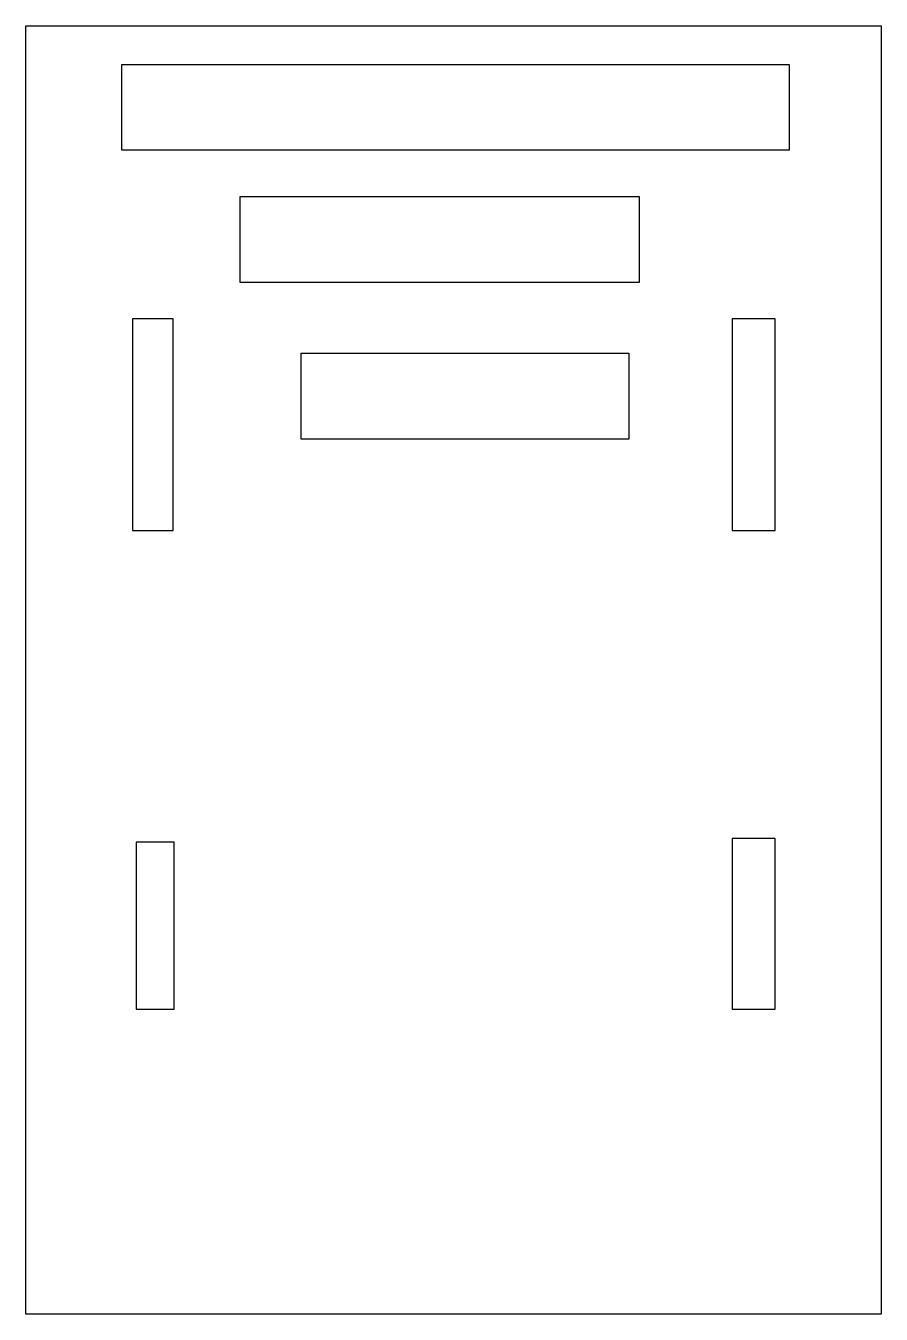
# Model space of a CAD drawing. Header units: millimetres. Extents: x -87 to 12, y -26 to 124.
import ezdxf

# ---------------------------------------------------------------- set-up
doc = ezdxf.new("R2010")
doc.units = ezdxf.units.MM
doc.layers.get('0').update_dxf_attribs({"linetype": 'CONTINUOUS'})

msp = doc.modelspace()

# ---------------------------------------------------------------- linework, layer by layer
for points in [[(12.37, -25.5), (-87.28, -25.5), (-87.28, 124.5), (12.37, 124.5)], [(1.65, 110), (-76.09, 110), (-76.09, 120), (1.65, 120)], [(-15.83, 94.63), (-62.29, 94.63), (-62.29, 104.63), (-15.83, 104.63)], [(-74.85, 65.75), (-70.1, 65.75), (-70.1, 90.37), (-74.85, 90.37)], [(-5, 65.75), (0, 65.75), (0, 90.37), (-5, 90.37)], [(-17.03, 76.39), (-55.19, 76.39), (-55.19, 86.39), (-17.03, 86.39)], [(-74.42, 10), (-70, 10), (-70, 29.46), (-74.42, 29.46)], [(-5, 10), (0, 10), (0, 29.9), (-5, 29.9)]]:
    msp.add_lwpolyline(points, close=True)

doc.saveas('drawing.dxf')
